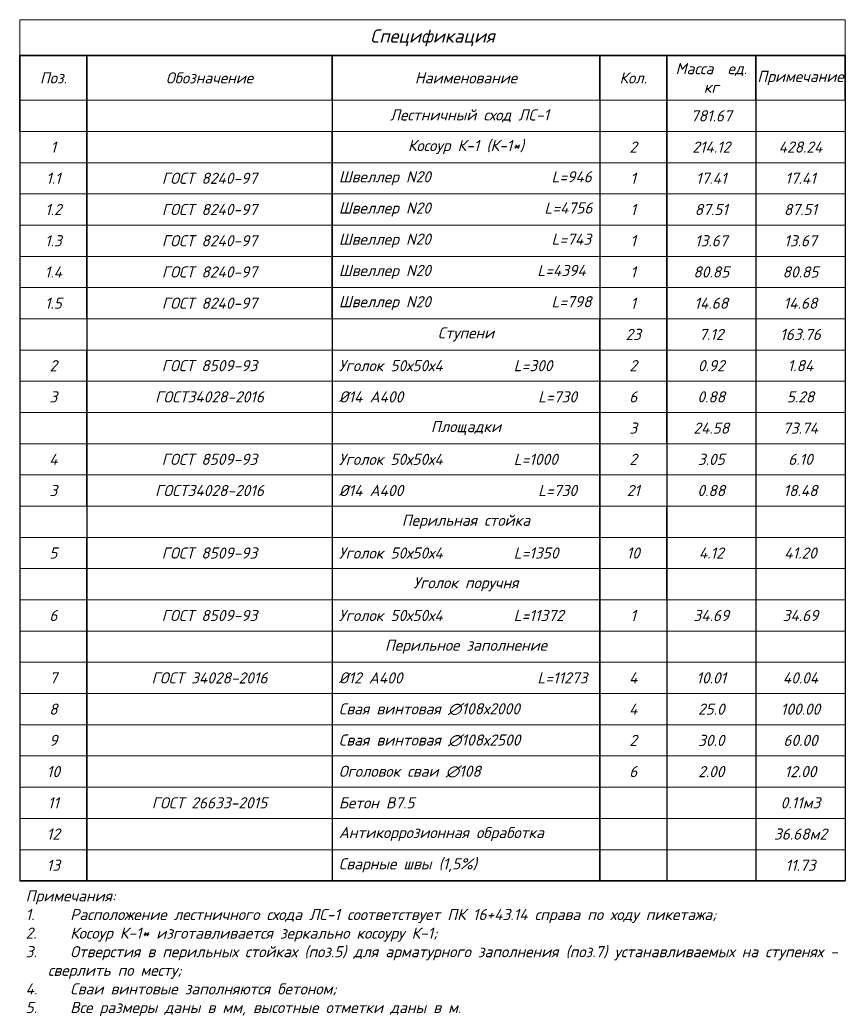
# Model space of a CAD drawing. Header units: millimetres. Extents: x 13217 to 56708, y 1467 to 81254.
# Drawn here: x 38208 to 56708, y 3865 to 26195 of the extents above; entities that cross this region are included whole.
import ezdxf

# ---------------------------------------------------------------- set-up
doc = ezdxf.new("R2010")
doc.units = ezdxf.units.MM
doc.layers.add('$Текст Model', color=7, linetype='Continuous', lineweight=13)
doc.styles.add('@ТРАНСПРОЕКТ', font='isocpeur.ttf', dxfattribs={"oblique": 15})

# ---------------------------------------------------------------- blocks, each defined once
blk = doc.blocks.new('*T232')
at = {"layer": '$Текст Model', "color": 7, "transparency": 16777216}
for p, q in [((0, 0), (18500, 0)), ((0, 0), (0, -800)), ((18500, 0), (18500, -800))]:
    blk.add_line(p, q, dxfattribs=at)
at = {"layer": '$Текст Model', "color": 7, "linetype": 'Continuous', "lineweight": 35, "transparency": 16777216}
for p, q in [((0, -800), (18500, -800)), ((0, -800), (0, -2500)), ((1500, -800), (1500, -6700)), ((7000, -800), (7000, -1800)), ((13000, -800), (13000, -1800)), ((14500, -800), (14500, -9500)), ((16500, -800), (16500, -1800)), ((18500, -800), (18500, -1800)), ((7000, -2500), (7000, -6700)), ((13000, -6700), (13000, -19300)), ((1500, -7400), (1500, -10900)), ((14500, -10900), (14500, -13000)), ((1500, -11600), (1500, -19300)), ((0, -19300), (18500, -19300))]:
    blk.add_line(p, q, dxfattribs=at)
at = {"layer": '$Текст Model', "color": 7, "linetype": 'Continuous', "lineweight": 13, "transparency": 16777216}
for p, q in [((0, -1800), (18500, -1800)), ((0, -2500), (18500, -2500)), ((0, -3200), (18500, -3200)), ((0, -3900), (18500, -3900)), ((0, -4600), (18500, -4600)), ((0, -5300), (18500, -5300)), ((0, -6000), (18500, -6000)), ((0, -6700), (18500, -6700)), ((0, -7400), (18500, -7400)), ((0, -8100), (18500, -8100)), ((0, -8800), (18500, -8800)), ((0, -9500), (18500, -9500)), ((0, -10200), (18500, -10200)), ((0, -10900), (18500, -10900)), ((0, -11600), (18500, -11600)), ((0, -12300), (18500, -12300)), ((0, -13000), (18500, -13000)), ((0, -13700), (18500, -13700)), ((0, -14400), (18500, -14400)), ((0, -15100), (18500, -15100)), ((0, -15800), (18500, -15800)), ((0, -16500), (18500, -16500)), ((0, -17200), (18500, -17200)), ((0, -17900), (18500, -17900)), ((0, -18600), (18500, -18600))]:
    blk.add_line(p, q, dxfattribs=at)
at = {"layer": '$Текст Model', "color": 0, "lineweight": 30, "transparency": 16777216}
for p, q in [((7000, -1800), (7000, -2500)), ((13000, -1800), (13000, -6700)), ((16500, -1800), (16500, -19300)), ((18500, -1800), (18500, -19300)), ((0, -2500), (0, -19300)), ((1500, -6700), (1500, -7400)), ((7000, -6700), (7000, -19300)), ((14500, -9500), (14500, -10900)), ((1500, -10900), (1500, -11600)), ((14500, -13000), (14500, -19300))]:
    blk.add_line(p, q, dxfattribs=at)
at = {"layer": '$Текст Model', "color": 7, "transparency": 16777216, "style": '@ТРАНСПРОЕКТ'}
for s, insert, char_height, width, attachment_point in [('Спецификация', (9250, -400), 300, 18200, 5), ('Масса  ед. кг', (15500, -1300), 250, 1700, 5), ('Поз.', (750, -1300), 250, 1200, 5), ('Обозначение', (4250, -1300), 250, 5200, 5), ('Наименование', (10000, -1300), 250, 5700, 5), ('Кол.', (13750, -1300), 250, 1200, 5), ('Примечание', (17500, -1300), 250, 2000, 5), ('{\\C256; Лестничный сход ЛС-1}', (10000, -2150), 250, 5700, 5), ('781.67', (15500, -2150), 250, 1700, 5), ('Косоур К-1 (К-1*)               ', (10000, -2850), 250, 5700, 5), ('1', (750, -2850), 250, 1200, 5), ('2', (13750, -2850), 250, 1200, 5), ('214.12', (15500, -2850), 250, 1700, 5), ('428.24', (17500, -2850), 250, 1700, 5), ('1.1', (750, -3550), 250, 1200, 5), ('ГОСТ 8240-97', (4250, -3550), 250, 5200, 5), ('Швеллер N20                 L=946', (7150, -3550), 250, 5700, 4), ('1', (13750, -3550), 250, 1200, 5), ('17.41', (15500, -3550), 250, 1700, 5), ('17.41', (17500, -3550), 250, 1700, 5), ('1.2', (750, -4250), 250, 1200, 5), ('ГОСТ 8240-97', (4250, -4250), 250, 5200, 5), ('Швеллер N20                L=4756', (7150, -4250), 250, 5700, 4), ('1', (13750, -4250), 250, 1200, 5), ('87.51', (15500, -4250), 250, 1700, 5), ('87.51', (17500, -4250), 250, 1700, 5), ('1.3', (750, -4950), 250, 1200, 5), ('ГОСТ 8240-97', (4250, -4950), 250, 5200, 5), ('Швеллер N20                 L=743', (7150, -4950), 250, 5700, 4), ('1', (13750, -4950), 250, 1200, 5), ('13.67', (15500, -4950), 250, 1700, 5), ('13.67', (17500, -4950), 250, 1700, 5), ('1.4', (750, -5650), 250, 1200, 5), ('ГОСТ 8240-97', (4250, -5650), 250, 5200, 5), ('Швеллер N20               L=4394', (7150, -5650), 250, 5700, 4), ('1', (13750, -5650), 250, 1200, 5), ('80.85', (15500, -5650), 250, 1700, 5), ('80.85', (17500, -5650), 250, 1700, 5), ('1.5', (750, -6350), 250, 1200, 5), ('ГОСТ 8240-97', (4250, -6350), 250, 5200, 5), ('Швеллер N20                 L=798', (7150, -6350), 250, 5700, 4), ('1', (13750, -6350), 250, 1200, 5), ('14.68', (15500, -6350), 250, 1700, 5), ('14.68', (17500, -6350), 250, 1700, 5), ('Ступени', (10000, -7050), 250, 5700, 5), ('23', (13750, -7050), 250, 1200, 5), ('7.12', (15500, -7050), 250, 1700, 5), ('163.76', (17500, -7050), 250, 1700, 5), ('2', (750, -7750), 250, 1200, 5), ('ГОСТ 8509-93 ', (4250, -7750), 250, 5200, 5), ('Уголок 50х50х4          L=300', (7150, -7750), 250, 5700, 4), ('2', (13750, -7750), 250, 1200, 5), ('0.92', (15500, -7750), 250, 1700, 5), ('1.84', (17500, -7750), 250, 1700, 5), ('3', (750, -8450), 250, 1200, 5), ('ГОСТ34028-2016', (4250, -8450), 250, 5200, 5), ('%%C14 A400                   L=730', (7150, -8450), 250, 5700, 4), ('6', (13750, -8450), 250, 1200, 5), ('0.88', (15500, -8450), 250, 1700, 5), ('5.28', (17500, -8450), 250, 1700, 5), ('Площадки', (10000, -9150), 250, 5700, 5), ('3', (13750, -9150), 250, 1200, 5), ('24.58', (15500, -9150), 250, 1700, 5), ('73.74', (17500, -9150), 250, 1700, 5), ('4', (750, -9850), 250, 1200, 5), ('ГОСТ 8509-93 ', (4250, -9850), 250, 5200, 5), ('Уголок 50х50х4          L=1000', (7150, -9850), 250, 5700, 4), ('2', (13750, -9850), 250, 1200, 5), ('3.05', (15500, -9850), 250, 1700, 5), ('6.10', (17500, -9850), 250, 1700, 5), ('3', (750, -10550), 250, 1200, 5), ('ГОСТ34028-2016', (4250, -10550), 250, 5200, 5), ('%%C14 A400                   L=730', (7150, -10550), 250, 5700, 4), ('21', (13750, -10550), 250, 1200, 5), ('0.88', (15500, -10550), 250, 1700, 5), ('18.48', (17500, -10550), 250, 1700, 5), ('Перильная стойка', (10000, -11250), 250, 5700, 5), ('5', (750, -11950), 250, 1200, 5), ('ГОСТ 8509-93 ', (4250, -11950), 250, 5200, 5), ('Уголок 50х50х4          L=1350', (7150, -11950), 250, 5700, 4), ('10', (13750, -11950), 250, 1200, 5), ('4.12', (15500, -11950), 250, 1700, 5), ('41.20', (17500, -11950), 250, 1700, 5), ('Уголок поручня', (10000, -12650), 250, 5700, 5), ('6', (750, -13350), 250, 1200, 5), ('ГОСТ 8509-93 ', (4250, -13350), 250, 5200, 5), ('Уголок 50х50х4          L=11372', (7150, -13350), 250, 5700, 4), ('1', (13750, -13350), 250, 1200, 5), ('34.69', (15500, -13350), 250, 1700, 5), ('34.69', (17500, -13350), 250, 1700, 5), ('Перильное заполнение', (10000, -14050), 250, 5700, 5), ('7', (750, -14750), 250, 1200, 5), ('ГОСТ 34028-2016', (4250, -14750), 250, 5200, 5), ('%%C12 A400                   L=11273', (7150, -14750), 250, 5700, 4), ('4', (13750, -14750), 250, 1200, 5), ('10.01', (15500, -14750), 250, 1700, 5), ('40.04', (17500, -14750), 250, 1700, 5), ('8', (750, -15450), 250, 1200, 5), ('{\\C256;Свая винтовая ∅108х2000 }', (7150, -15450), 250, 5700, 4), ('4', (13750, -15450), 250, 1200, 5), ('25.0', (15500, -15450), 250, 1700, 5), ('100.00', (17500, -15450), 250, 1700, 5), ('9', (750, -16150), 250, 1200, 5), ('{\\C256;Свая винтовая ∅108х2500 }', (7150, -16150), 250, 5700, 4), ('2', (13750, -16150), 250, 1200, 5), ('30.0', (15500, -16150), 250, 1700, 5), ('60.00', (17500, -16150), 250, 1700, 5), ('10', (750, -16850), 250, 1200, 5), ('{\\C256;Оголовок сваи ∅108 }', (7150, -16850), 250, 5700, 4), ('6', (13750, -16850), 250, 1200, 5), ('2.00', (15500, -16850), 250, 1700, 5), ('12.00', (17500, -16850), 250, 1700, 5), ('11', (750, -17550), 250, 1200, 5), ('ГОСТ 26633-2015', (4250, -17550), 250, 5200, 5), ('{\\C256;Бетон В7.5}', (7150, -17550), 250, 5700, 4), ('0.11м3', (17500, -17550), 250, 1700, 5), ('12', (750, -18250), 250, 1200, 5), ('{\\C256;Антикоррозионная обработка       }', (7150, -18250), 250, 5700, 4), ('36.68м2', (17500, -18250), 250, 1700, 5), ('13', (750, -18950), 250, 1200, 5), ('Сварные швы {\\C256;(1,5%)}', (7150, -18950), 250, 5700, 4), ('11.73', (17500, -18950), 250, 1700, 5)]:
    blk.add_mtext(s, dxfattribs=dict(at, insert=insert, char_height=char_height, width=width, attachment_point=attachment_point))

msp = doc.modelspace()

# ---------------------------------------------------------------- block references
msp.add_blockref('*T232', (38208.4, 26195))

# ---------------------------------------------------------------- texts
at = {"layer": '$Текст Model', "lineweight": 13, "insert": (38335.4, 6683.4), "char_height": 250, "attachment_point": 1, "style": '@ТРАНСПРОЕКТ'}
msp.add_mtext_dynamic_manual_height_columns('\\pxi-3,l3,sm1,t3;Примечания:\\P\\pi-2,l2,tz;1.^IРасположение лестничного схода ЛС-1 соответствует ПК 16+43.14 справа по ходу пикетажа;\\P2.^IКосоур К-1* изготавливается зеркально косоуру К-1;\\P3.^IОтверстия в перильных стойках (поз.5) для арматурного заполнения (поз.7) устанавливаемых на ступенях - сверлить по месту;\\P4.^IСваи винтовые заполняются бетоном;\\P{\\C7;5.^IВсе размеры даны в мм}, высотные отметки даны в м.', width=18401.151, gutter_width=12.5, heights=[0], dxfattribs=at)

doc.saveas('drawing.dxf')
